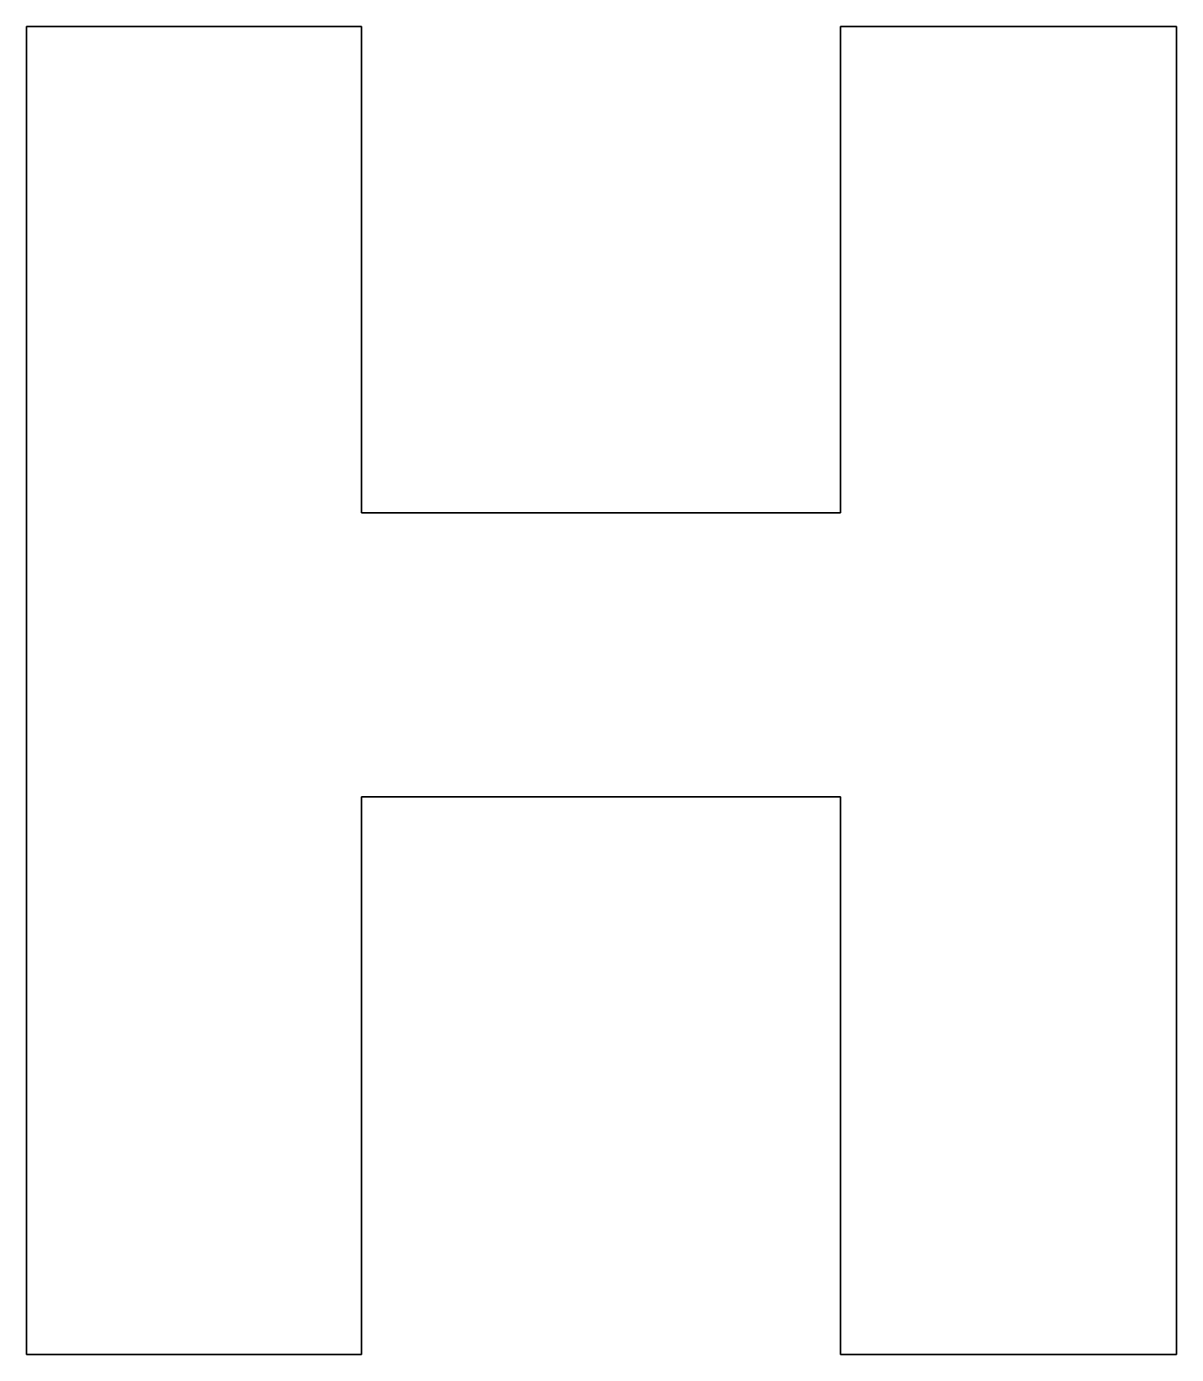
# Model space of a CAD drawing. Header units: millimetres. Extents: x -366 to 353, y -421 to 421.
# Drawn here: x -84.01 to -78.91, y -170.1 to -164.2 of the extents above; entities that cross this region are included whole.
import ezdxf

# ---------------------------------------------------------------- set-up
doc = ezdxf.new("R2010")
doc.units = ezdxf.units.MM
doc.header["$MEASUREMENT"] = 0
doc.layers.add('layer 1', color=7, linetype='Continuous')

msp = doc.modelspace()

# ---------------------------------------------------------------- linework, layer by layer
at = {"layer": 'layer 1', "color": 242}
for points, knots in [([(-78.9105, -170.0982), (-78.9105, -170.0982), (-78.9105, -164.2041), (-78.9105, -164.2041), (-78.9105, -164.2041), (-78.9105, -164.2041), (-78.9105, -164.2041), (-78.9105, -164.2041), (-78.9105, -164.2041), (-78.9105, -164.2041), (-80.4017, -164.2041), (-80.4017, -164.2041), (-80.4017, -164.2041), (-80.4017, -164.2041), (-80.4017, -164.2041), (-80.4017, -164.2041), (-80.4017, -164.2041), (-80.4017, -164.2041), (-80.4017, -166.3631), (-80.4017, -166.3631), (-80.4017, -166.3631), (-80.4017, -166.3631), (-80.4017, -166.3631), (-80.4017, -166.3631), (-80.4017, -166.3631), (-80.4017, -166.3631), (-82.5274, -166.3631), (-82.5274, -166.3631), (-82.5274, -166.3631), (-82.5274, -166.3631), (-82.5274, -166.3631), (-82.5274, -166.3631), (-82.5274, -166.3631), (-82.5274, -166.3631), (-82.5274, -164.2041), (-82.5274, -164.2041), (-82.5274, -164.2041), (-82.5274, -164.2041), (-82.5274, -164.2041), (-82.5274, -164.2041), (-82.5274, -164.2041), (-82.5274, -164.2041), (-84.0133, -164.2041), (-84.0133, -164.2041), (-84.0133, -164.2041), (-84.0133, -164.2041), (-84.0133, -164.2041), (-84.0133, -164.2041), (-84.0133, -164.2041), (-84.0133, -164.2041), (-84.0133, -170.0982), (-84.0133, -170.0982), (-84.0133, -170.0982), (-84.0133, -170.0982), (-84.0133, -170.0982), (-84.0133, -170.0982), (-84.0133, -170.0982), (-84.0133, -170.0982), (-82.5274, -170.0982), (-82.5274, -170.0982), (-82.5274, -170.0982), (-82.5274, -170.0982), (-82.5274, -170.0982), (-82.5274, -170.0982), (-82.5274, -170.0982), (-82.5274, -170.0982), (-82.5274, -167.6229), (-82.5274, -167.6229), (-82.5274, -167.6229), (-82.5274, -167.6229), (-82.5274, -167.6229), (-82.5274, -167.6229), (-82.5274, -167.6229), (-82.5274, -167.6229), (-80.4017, -167.6229), (-80.4017, -167.6229), (-80.4017, -167.6229), (-80.4017, -167.6229), (-80.4017, -167.6229), (-80.4017, -167.6229), (-80.4017, -167.6229), (-80.4017, -167.6229), (-80.4017, -170.0982), (-80.4017, -170.0982), (-80.4017, -170.0982), (-80.4017, -170.0982), (-80.4017, -170.0982), (-80.4017, -170.0982), (-80.4017, -170.0982), (-80.4017, -170.0982), (-78.9105, -170.0982), (-78.9105, -170.0982)], [0, 0, 0, 0, 0.041667, 0.041667, 0.041667, 0.041667, 0.083333, 0.083333, 0.083333, 0.083333, 0.125, 0.125, 0.125, 0.125, 0.166667, 0.166667, 0.166667, 0.166667, 0.208333, 0.208333, 0.208333, 0.208333, 0.25, 0.25, 0.25, 0.25, 0.291667, 0.291667, 0.291667, 0.291667, 0.333333, 0.333333, 0.333333, 0.333333, 0.375, 0.375, 0.375, 0.375, 0.416667, 0.416667, 0.416667, 0.416667, 0.458333, 0.458333, 0.458333, 0.458333, 0.5, 0.5, 0.5, 0.5, 0.541667, 0.541667, 0.541667, 0.541667, 0.583333, 0.583333, 0.583333, 0.583333, 0.625, 0.625, 0.625, 0.625, 0.666667, 0.666667, 0.666667, 0.666667, 0.708333, 0.708333, 0.708333, 0.708333, 0.75, 0.75, 0.75, 0.75, 0.791667, 0.791667, 0.791667, 0.791667, 0.833333, 0.833333, 0.833333, 0.833333, 0.875, 0.875, 0.875, 0.875, 0.916667, 0.916667, 0.916667, 0.916667, 1, 1, 1, 1]), ([(-84.0133, -164.2041), (-84.0133, -164.2041), (-84.0133, -170.0982), (-84.0133, -170.0982), (-84.0133, -170.0982), (-84.0133, -170.0982), (-84.0133, -164.2041), (-84.0133, -164.2041)], [0, 0, 0, 0, 0.333333, 0.333333, 0.333333, 0.333333, 1, 1, 1, 1]), ([(-82.5274, -164.2041), (-82.5274, -164.2041), (-84.0133, -164.2041), (-84.0133, -164.2041), (-84.0133, -164.2041), (-84.0133, -164.2041), (-82.5274, -164.2041), (-82.5274, -164.2041)], [0, 0, 0, 0, 0.333333, 0.333333, 0.333333, 0.333333, 1, 1, 1, 1]), ([(-82.5274, -166.3631), (-82.5274, -166.3631), (-82.5274, -164.2041), (-82.5274, -164.2041), (-82.5274, -164.2041), (-82.5274, -164.2041), (-82.5274, -166.3631), (-82.5274, -166.3631)], [0, 0, 0, 0, 0.333333, 0.333333, 0.333333, 0.333333, 1, 1, 1, 1]), ([(-78.9105, -164.2041), (-78.9105, -164.2041), (-80.4017, -164.2041), (-80.4017, -164.2041), (-80.4017, -164.2041), (-80.4017, -164.2041), (-78.9105, -164.2041), (-78.9105, -164.2041)], [0, 0, 0, 0, 0.333333, 0.333333, 0.333333, 0.333333, 1, 1, 1, 1]), ([(-80.4017, -164.2041), (-80.4017, -164.2041), (-80.4017, -166.3631), (-80.4017, -166.3631), (-80.4017, -166.3631), (-80.4017, -166.3631), (-80.4017, -164.2041), (-80.4017, -164.2041)], [0, 0, 0, 0, 0.333333, 0.333333, 0.333333, 0.333333, 1, 1, 1, 1]), ([(-78.9105, -170.0982), (-78.9105, -170.0982), (-78.9105, -164.2041), (-78.9105, -164.2041), (-78.9105, -164.2041), (-78.9105, -164.2041), (-78.9105, -170.0982), (-78.9105, -170.0982)], [0, 0, 0, 0, 0.333333, 0.333333, 0.333333, 0.333333, 1, 1, 1, 1]), ([(-80.4017, -166.3631), (-80.4017, -166.3631), (-82.5274, -166.3631), (-82.5274, -166.3631), (-82.5274, -166.3631), (-82.5274, -166.3631), (-80.4017, -166.3631), (-80.4017, -166.3631)], [0, 0, 0, 0, 0.333333, 0.333333, 0.333333, 0.333333, 1, 1, 1, 1]), ([(-82.5274, -167.6229), (-82.5274, -167.6229), (-80.4017, -167.6229), (-80.4017, -167.6229), (-80.4017, -167.6229), (-80.4017, -167.6229), (-82.5274, -167.6229), (-82.5274, -167.6229)], [0, 0, 0, 0, 0.333333, 0.333333, 0.333333, 0.333333, 1, 1, 1, 1]), ([(-82.5274, -170.0982), (-82.5274, -170.0982), (-82.5274, -167.6229), (-82.5274, -167.6229), (-82.5274, -167.6229), (-82.5274, -167.6229), (-82.5274, -170.0982), (-82.5274, -170.0982)], [0, 0, 0, 0, 0.333333, 0.333333, 0.333333, 0.333333, 1, 1, 1, 1]), ([(-80.4017, -167.6229), (-80.4017, -167.6229), (-80.4017, -170.0982), (-80.4017, -170.0982), (-80.4017, -170.0982), (-80.4017, -170.0982), (-80.4017, -167.6229), (-80.4017, -167.6229)], [0, 0, 0, 0, 0.333333, 0.333333, 0.333333, 0.333333, 1, 1, 1, 1]), ([(-84.0133, -170.0982), (-84.0133, -170.0982), (-82.5274, -170.0982), (-82.5274, -170.0982), (-82.5274, -170.0982), (-82.5274, -170.0982), (-84.0133, -170.0982), (-84.0133, -170.0982)], [0, 0, 0, 0, 0.333333, 0.333333, 0.333333, 0.333333, 1, 1, 1, 1]), ([(-80.4017, -170.0982), (-80.4017, -170.0982), (-78.9105, -170.0982), (-78.9105, -170.0982), (-78.9105, -170.0982), (-78.9105, -170.0982), (-80.4017, -170.0982), (-80.4017, -170.0982)], [0, 0, 0, 0, 0.333333, 0.333333, 0.333333, 0.333333, 1, 1, 1, 1])]:
    msp.add_open_spline(points, degree=3, knots=knots, dxfattribs=at)
at = {"layer": 'layer 1', "color": 242, "lineweight": 9}
msp.add_open_spline([(-78.9105, -170.0982), (-78.9105, -170.0982), (-78.9105, -164.2041), (-78.9105, -164.2041), (-78.9105, -164.2041), (-78.9105, -164.2041), (-78.9105, -164.2041), (-78.9105, -164.2041), (-78.9105, -164.2041), (-78.9105, -164.2041), (-80.4017, -164.2041), (-80.4017, -164.2041), (-80.4017, -164.2041), (-80.4017, -164.2041), (-80.4017, -164.2041), (-80.4017, -164.2041), (-80.4017, -164.2041), (-80.4017, -164.2041), (-80.4017, -166.3631), (-80.4017, -166.3631), (-80.4017, -166.3631), (-80.4017, -166.3631), (-80.4017, -166.3631), (-80.4017, -166.3631), (-80.4017, -166.3631), (-80.4017, -166.3631), (-82.5274, -166.3631), (-82.5274, -166.3631), (-82.5274, -166.3631), (-82.5274, -166.3631), (-82.5274, -166.3631), (-82.5274, -166.3631), (-82.5274, -166.3631), (-82.5274, -166.3631), (-82.5274, -164.2041), (-82.5274, -164.2041), (-82.5274, -164.2041), (-82.5274, -164.2041), (-82.5274, -164.2041), (-82.5274, -164.2041), (-82.5274, -164.2041), (-82.5274, -164.2041), (-84.0133, -164.2041), (-84.0133, -164.2041), (-84.0133, -164.2041), (-84.0133, -164.2041), (-84.0133, -164.2041), (-84.0133, -164.2041), (-84.0133, -164.2041), (-84.0133, -164.2041), (-84.0133, -170.0982), (-84.0133, -170.0982), (-84.0133, -170.0982), (-84.0133, -170.0982), (-84.0133, -170.0982), (-84.0133, -170.0982), (-84.0133, -170.0982), (-84.0133, -170.0982), (-82.5274, -170.0982), (-82.5274, -170.0982), (-82.5274, -170.0982), (-82.5274, -170.0982), (-82.5274, -170.0982), (-82.5274, -170.0982), (-82.5274, -170.0982), (-82.5274, -170.0982), (-82.5274, -167.6229), (-82.5274, -167.6229), (-82.5274, -167.6229), (-82.5274, -167.6229), (-82.5274, -167.6229), (-82.5274, -167.6229), (-82.5274, -167.6229), (-82.5274, -167.6229), (-80.4017, -167.6229), (-80.4017, -167.6229), (-80.4017, -167.6229), (-80.4017, -167.6229), (-80.4017, -167.6229), (-80.4017, -167.6229), (-80.4017, -167.6229), (-80.4017, -167.6229), (-80.4017, -170.0982), (-80.4017, -170.0982), (-80.4017, -170.0982), (-80.4017, -170.0982), (-80.4017, -170.0982), (-80.4017, -170.0982), (-80.4017, -170.0982), (-80.4017, -170.0982), (-78.9105, -170.0982), (-78.9105, -170.0982)], degree=3, knots=[0, 0, 0, 0, 0.041667, 0.041667, 0.041667, 0.041667, 0.083333, 0.083333, 0.083333, 0.083333, 0.125, 0.125, 0.125, 0.125, 0.166667, 0.166667, 0.166667, 0.166667, 0.208333, 0.208333, 0.208333, 0.208333, 0.25, 0.25, 0.25, 0.25, 0.291667, 0.291667, 0.291667, 0.291667, 0.333333, 0.333333, 0.333333, 0.333333, 0.375, 0.375, 0.375, 0.375, 0.416667, 0.416667, 0.416667, 0.416667, 0.458333, 0.458333, 0.458333, 0.458333, 0.5, 0.5, 0.5, 0.5, 0.541667, 0.541667, 0.541667, 0.541667, 0.583333, 0.583333, 0.583333, 0.583333, 0.625, 0.625, 0.625, 0.625, 0.666667, 0.666667, 0.666667, 0.666667, 0.708333, 0.708333, 0.708333, 0.708333, 0.75, 0.75, 0.75, 0.75, 0.791667, 0.791667, 0.791667, 0.791667, 0.833333, 0.833333, 0.833333, 0.833333, 0.875, 0.875, 0.875, 0.875, 0.916667, 0.916667, 0.916667, 0.916667, 1, 1, 1, 1], dxfattribs=at)
for points in [[(-84.0133, -164.2041), (-84.0133, -164.2041), (-84.0133, -170.0982), (-84.0133, -170.0982)], [(-82.5274, -164.2041), (-82.5274, -164.2041), (-84.0133, -164.2041), (-84.0133, -164.2041)], [(-82.5274, -166.3631), (-82.5274, -166.3631), (-82.5274, -164.2041), (-82.5274, -164.2041)], [(-78.9105, -164.2041), (-78.9105, -164.2041), (-80.4017, -164.2041), (-80.4017, -164.2041)], [(-80.4017, -164.2041), (-80.4017, -164.2041), (-80.4017, -166.3631), (-80.4017, -166.3631)], [(-78.9105, -170.0982), (-78.9105, -170.0982), (-78.9105, -164.2041), (-78.9105, -164.2041)], [(-80.4017, -166.3631), (-80.4017, -166.3631), (-82.5274, -166.3631), (-82.5274, -166.3631)], [(-82.5274, -167.6229), (-82.5274, -167.6229), (-80.4017, -167.6229), (-80.4017, -167.6229)], [(-82.5274, -170.0982), (-82.5274, -170.0982), (-82.5274, -167.6229), (-82.5274, -167.6229)], [(-80.4017, -167.6229), (-80.4017, -167.6229), (-80.4017, -170.0982), (-80.4017, -170.0982)], [(-84.0133, -170.0982), (-84.0133, -170.0982), (-82.5274, -170.0982), (-82.5274, -170.0982)], [(-80.4017, -170.0982), (-80.4017, -170.0982), (-78.9105, -170.0982), (-78.9105, -170.0982)]]:
    msp.add_open_spline(points, degree=3, dxfattribs=at)

doc.saveas('drawing.dxf')
